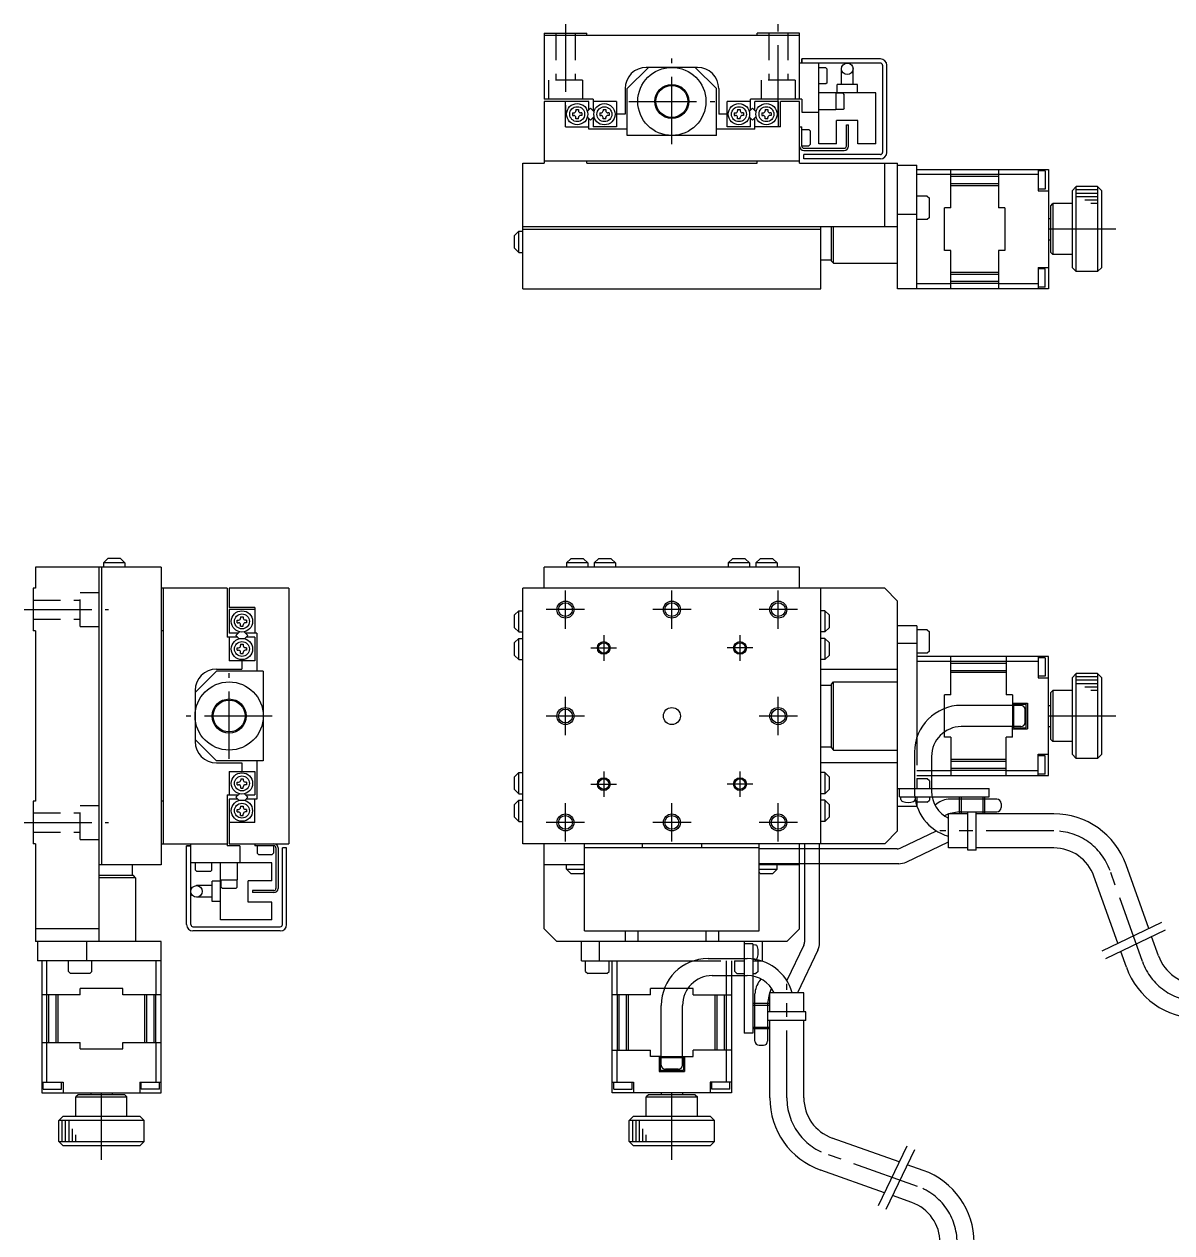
# Model space of a CAD drawing. Extents: x -2 to 404, y -8 to 435.
# Drawn here: x -2.1 to 267.4, y 151.2 to 435.2 of the extents above; entities that cross this region are included whole.
import ezdxf

# ---------------------------------------------------------------- set-up
doc = ezdxf.new("R2010")
doc.units = 0
doc.header["$LTSCALE"] = 0.5
doc.linetypes.add('CENTER', pattern=[50.8, 31.75, -6.35, 6.35, -6.35])
doc.linetypes.add('DASHED', pattern=[19.05, 12.7, -6.35])
for name, color, linetype in [('MSM_CENTER', 1, 'CENTER'), ('MSM_CONTINUOUS', 7, 'CONTINUOUS'), ('MSM_DASHED', 4, 'DASHED'), ('MSM_NARROW', 5, 'CONTINUOUS')]:
    doc.layers.add(name, color=color, linetype=linetype)

msp = doc.modelspace()

# ---------------------------------------------------------------- linework, layer by layer
at = {"layer": 'MSM_CENTER'}
for p, q in [((124.989155, 435.164232), (124.989155, 413.940083)), ((174.987638, 414.372184), (174.987638, 435.164232)), ((149.987638, 406.943983), (149.987638, 427.095286)), ((139.911986, 417.019634), (160.063289, 417.019634)), ((254.276141, 387.019636), (235.890831, 387.019636)), ((124.989154, 293.121212), (124.989154, 302.121211)), ((149.989155, 293.121212), (149.989155, 302.121211)), ((174.989156, 293.121212), (174.989156, 302.121211)), ((-2.144598, 297.62121), (17.640664, 297.62121)), ((129.489154, 297.621211), (120.489155, 297.621211)), ((154.489155, 297.621211), (145.489156, 297.621211)), ((179.489156, 297.621211), (170.489157, 297.621211)), ((133.989155, 291.621211), (133.989155, 285.621213)), ((165.989155, 291.621211), (165.989155, 285.621213)), ((130.989156, 288.621211), (136.989156, 288.621211)), ((168.989154, 288.621211), (162.989154, 288.621211)), ((45.999999, 262.545559), (45.999999, 282.696862)), ((124.989154, 268.121212), (124.989154, 277.121211)), ((174.989156, 268.121212), (174.989156, 277.121211)), ((56.07565, 272.62121), (35.924347, 272.62121)), ((129.489154, 272.621211), (120.489155, 272.621211)), ((179.489156, 272.621211), (170.489157, 272.621211)), ((254.276141, 272.621209), (235.890831, 272.621209)), ((133.989155, 259.62121), (133.989155, 253.62121)), ((165.989155, 259.62121), (165.989155, 253.62121)), ((130.989156, 256.621212), (136.989156, 256.621212)), ((168.989154, 256.621212), (162.989154, 256.621212)), ((124.989154, 243.121213), (124.989154, 252.121212)), ((149.989155, 243.121213), (149.989155, 252.121212)), ((174.989156, 243.121213), (174.989156, 252.121212)), ((-2.144598, 247.62121), (17.640664, 247.62121)), ((129.489154, 247.621212), (120.489155, 247.621212)), ((154.489155, 247.621212), (145.489156, 247.621212)), ((179.489156, 247.621212), (170.489157, 247.621212)), ((239.712048, 245.62121), (212.917271, 245.62121)), ((260.511539, 214.929635), (252.901866, 236.314686)), ((176.989154, 182.898317), (176.989154, 209.693094)), ((15.999999, 168.334224), (15.999999, 186.719534)), ((149.989155, 168.334224), (149.989155, 186.719534)), ((207.680729, 162.098826), (186.295678, 169.708499))]:
    msp.add_line(p, q, dxfattribs=at)
for centre, start, end in [((239.712048, 231.62121), 19.587633, 90), ((273.701356, 219.62311), 199.587633, 270), ((190.989154, 182.898317), 180, 250.412367), ((202.987254, 148.909009), 0, 70.412367)]:
    msp.add_arc(centre, 14, start, end, dxfattribs=at)
at = {"layer": 'MSM_CONTINUOUS'}
for p, q in [((119.987638, 433.019635), (129.989154, 433.019633)), ((119.989155, 433.019633), (119.989155, 417.519634)), ((179.987638, 432.519635), (119.989155, 432.519635)), ((129.987638, 432.519635), (129.987638, 433.019635)), ((169.987638, 432.519635), (169.987638, 433.019635)), ((179.987638, 433.019635), (169.987638, 433.019635)), ((179.987638, 417.519635), (179.987638, 433.019635)), ((198.987638, 426.019636), (179.987638, 426.019634)), ((198.987638, 427.019636), (180.487638, 427.019634)), ((180.487638, 427.019634), (180.487638, 426.019634)), ((180.489155, 426.019636), (180.489155, 427.019636)), ((184.487638, 407.019636), (184.487638, 426.019634)), ((139.487637, 420.019634), (144.487637, 425.019634)), ((155.987638, 425.019635), (143.987638, 425.019635)), ((155.487638, 425.019634), (160.487638, 420.019634)), ((186.187638, 424.919634), (184.487638, 424.919634)), ((186.487638, 424.619634), (186.187638, 424.919634)), ((186.487638, 421.419634), (186.487638, 424.619634)), ((189.837638, 421.019636), (189.837638, 424.669636)), ((192.537638, 421.019636), (192.537638, 424.669636)), ((199.487638, 425.519634), (199.487638, 405.019636)), ((200.487638, 405.019636), (200.487638, 425.519634)), ((186.187638, 421.119634), (184.487638, 421.119634)), ((186.487638, 421.419634), (186.187638, 421.119634)), ((188.787638, 419.019636), (188.787638, 421.019636)), ((193.587638, 421.019636), (188.787638, 421.019636)), ((193.587638, 419.019636), (193.587638, 421.019636)), ((131.487637, 417.519634), (119.989155, 417.519634)), ((131.487637, 417.519634), (131.487637, 414.838021)), ((138.987638, 420.019635), (138.987638, 414.019635)), ((139.487637, 409.019635), (139.487637, 420.019634)), ((160.487638, 409.019635), (160.487638, 420.019634)), ((160.987638, 420.019635), (160.987638, 414.019635)), ((168.487639, 415.006529), (168.487639, 417.519635)), ((180.487638, 417.519635), (168.487639, 417.519635)), ((180.487638, 417.519635), (180.487638, 414.519635)), ((197.887638, 419.019636), (184.487638, 419.019636)), ((188.487638, 419.019636), (188.487638, 415.019636)), ((190.187638, 418.919636), (188.487638, 418.919636)), ((190.487638, 418.619636), (190.187638, 418.919636)), ((190.487638, 415.419636), (190.487638, 418.619636)), ((197.887638, 407.019636), (197.887638, 419.019636)), ((130.487637, 417.019635), (119.987638, 417.019635)), ((119.989155, 417.019636), (119.989155, 402.519635)), ((124.987638, 411.019635), (124.987638, 417.019635)), ((127.446634, 415.125035), (127.446634, 414.825036)), ((127.446634, 415.125035), (128.046635, 415.125035)), ((128.046635, 415.125035), (128.046635, 414.825036)), ((130.890414, 415.435244), (130.154096, 414.698927)), ((130.487637, 415.032467), (130.487637, 417.019635)), ((131.720561, 414.605096), (130.890414, 415.435244)), ((136.987637, 417.019635), (131.487637, 417.019635)), ((133.849617, 415.113759), (133.849617, 414.81376)), ((133.849617, 415.113759), (134.449618, 415.113759)), ((134.449618, 415.113759), (134.449618, 414.81376)), ((136.987637, 417.019635), (136.987637, 411.019632)), ((162.987639, 411.019635), (162.987639, 417.019635)), ((168.487639, 417.019635), (162.98764, 417.019635)), ((165.437641, 415.119635), (165.437641, 414.819636)), ((165.437641, 415.119635), (166.037642, 415.119635)), ((166.037642, 415.119635), (166.037642, 414.819636)), ((168.925311, 415.4442), (168.151469, 414.670359)), ((169.774795, 414.594715), (168.925311, 415.4442)), ((169.487639, 414.881872), (169.487639, 417.019635)), ((174.987638, 417.019635), (169.487639, 417.019635)), ((171.907751, 415.119635), (171.907751, 414.819636)), ((171.907751, 415.119635), (172.507752, 415.119635)), ((172.507752, 415.119635), (172.507752, 414.819636)), ((174.987638, 417.019635), (174.987638, 411.019635)), ((175.487639, 411.019635), (175.487639, 417.019635)), ((179.987638, 417.019635), (175.487639, 417.019635)), ((179.987638, 402.519635), (179.987638, 417.019635)), ((188.487638, 415.019636), (184.487638, 415.019636)), ((190.187638, 415.119636), (188.487638, 415.119636)), ((190.487638, 415.419636), (190.187638, 415.119636)), ((126.646635, 414.325036), (126.946634, 414.325036)), ((126.646635, 414.325036), (126.646635, 413.725035)), ((126.646635, 413.725035), (126.946634, 413.725035)), ((127.446634, 412.925036), (127.446634, 413.225035)), ((128.046635, 412.925036), (127.446634, 412.925036)), ((128.046635, 412.925036), (128.046635, 413.225035)), ((128.846634, 414.325036), (128.546635, 414.325036)), ((128.846634, 413.725035), (128.546635, 413.725035)), ((128.846634, 414.325036), (128.846634, 413.725035)), ((130.890412, 412.606817), (130.152338, 413.344893)), ((130.487637, 410.519635), (130.487637, 413.009593)), ((131.717737, 413.434141), (130.890412, 412.606817)), ((131.487637, 413.204041), (131.487637, 411.019632)), ((133.049618, 414.31376), (133.349617, 414.31376)), ((133.049618, 414.31376), (133.049618, 413.713759)), ((133.049618, 413.713759), (133.349617, 413.713759)), ((133.849617, 412.91376), (133.849617, 413.213759)), ((134.449618, 412.91376), (133.849617, 412.91376)), ((134.449618, 412.91376), (134.449618, 413.213759)), ((135.249617, 414.31376), (134.949618, 414.31376)), ((135.249617, 413.713759), (134.949618, 413.713759)), ((135.249617, 414.31376), (135.249617, 413.713759)), ((138.987638, 414.019635), (136.987637, 414.019635)), ((162.987639, 414.019635), (160.987638, 414.019635)), ((164.637642, 414.319636), (164.937641, 414.319636)), ((164.637642, 414.319636), (164.637642, 413.719635)), ((164.637642, 413.719635), (164.937641, 413.719635)), ((165.437641, 412.919636), (165.437641, 413.219635)), ((166.037642, 412.919636), (165.437641, 412.919636)), ((166.037642, 412.919636), (166.037642, 413.219635)), ((166.837641, 414.319636), (166.537642, 414.319636)), ((166.837641, 413.719635), (166.537642, 413.719635)), ((166.837641, 414.319636), (166.837641, 413.719635)), ((168.925308, 412.615773), (168.155818, 413.385265)), ((168.487639, 411.019635), (168.487639, 413.053444)), ((169.770886, 413.461349), (168.925308, 412.615773)), ((169.487639, 410.519635), (169.487639, 413.178102)), ((171.107752, 414.319636), (171.407751, 414.319636)), ((171.107752, 414.319636), (171.107752, 413.719635)), ((171.107752, 413.719635), (171.407751, 413.719635)), ((171.907751, 412.919636), (171.907751, 413.219635)), ((172.507752, 412.919636), (171.907751, 412.919636)), ((172.507752, 412.919636), (172.507752, 413.219635)), ((173.307751, 414.319636), (173.007752, 414.319636)), ((173.307751, 413.719635), (173.007752, 413.719635)), ((173.307751, 414.319636), (173.307751, 413.719635)), ((180.487638, 414.519635), (184.487638, 414.519635)), ((188.687638, 407.019636), (188.687638, 412.519636)), ((193.687638, 412.519636), (188.687638, 412.519636)), ((193.687638, 407.019636), (193.687638, 412.519636)), ((124.987638, 411.019635), (130.487637, 411.019635)), ((139.487637, 410.519635), (130.487637, 410.519635)), ((136.987636, 411.019635), (131.487637, 411.019635)), ((160.487638, 409.019635), (139.487637, 409.019635)), ((169.487639, 410.519635), (160.487638, 410.519635)), ((168.487639, 411.019635), (162.987639, 411.019635)), ((175.487639, 411.019635), (169.487639, 411.019635)), ((179.987638, 411.019637), (180.487638, 411.019637)), ((180.487638, 406.519635), (180.487638, 411.019637)), ((180.487638, 410.419637), (182.187638, 410.419637)), ((182.487638, 410.119637), (182.187638, 410.419637)), ((182.487638, 410.119637), (182.487638, 406.919637)), ((190.987638, 406.519635), (190.987638, 411.519635)), ((190.987638, 411.519635), (191.487638, 411.519635)), ((191.487638, 406.519635), (191.487638, 411.519635)), ((180.487638, 406.619637), (182.187638, 406.619637)), ((182.487638, 406.919637), (182.187638, 406.619637)), ((188.687638, 407.019636), (184.487638, 407.019636)), ((197.887638, 407.019636), (193.687638, 407.019636)), ((180.987638, 406.019635), (190.487638, 406.019635)), ((180.987638, 405.519635), (190.487638, 405.519635)), ((198.987638, 404.519636), (180.987638, 404.519636)), ((180.987638, 403.519636), (180.987638, 404.519636)), ((198.987638, 403.519636), (180.987638, 403.519636)), ((180.989155, 403.519636), (180.989155, 404.519636)), ((114.989155, 373.019637), (114.989155, 402.519635)), ((114.989155, 402.519635), (119.989155, 402.519635)), ((119.987638, 403.019635), (179.987638, 403.019635)), ((129.989155, 402.519635), (129.989155, 403.019635)), ((129.989155, 402.519635), (169.989155, 402.519635)), ((169.989155, 402.519635), (169.989155, 403.019635)), ((179.989155, 402.519635), (202.989155, 402.519635)), ((199.989155, 387.519635), (199.989155, 402.519635)), ((202.989155, 373.019636), (202.989155, 402.519635)), ((202.989155, 402.019636), (207.489155, 402.019636)), ((207.489155, 373.019636), (207.489155, 402.019636)), ((207.489155, 401.019636), (238.489155, 401.019636)), ((215.489155, 392.019636), (215.489155, 401.019636)), ((226.689155, 401.019636), (226.689155, 392.019636)), ((235.989155, 401.019636), (235.989155, 396.019636)), ((237.689155, 400.669636), (235.989155, 400.669636)), ((237.689155, 400.669636), (237.689155, 396.369636)), ((238.489155, 401.019636), (238.489155, 373.019636)), ((215.489155, 399.864869), (207.489155, 399.864869)), ((226.689155, 399.819636), (215.489155, 399.819636)), ((226.689155, 399.369636), (215.489155, 399.369636)), ((226.689155, 397.669636), (215.489155, 397.669636)), ((235.989155, 399.864869), (226.689155, 399.864869)), ((209.989155, 394.769636), (207.489155, 394.769636)), ((209.989155, 394.769636), (210.489155, 394.269636)), ((226.689155, 397.219636), (215.489155, 397.219636)), ((237.689155, 396.369636), (235.989155, 396.369636)), ((235.989155, 396.019636), (238.489155, 396.019636)), ((243.989149, 396.019647), (244.989149, 397.019648)), ((243.989149, 396.019647), (243.989149, 378.019626)), ((249.989148, 397.019659), (244.989149, 397.019648)), ((244.989149, 377.019624), (244.989149, 397.019648)), ((249.989148, 397.019659), (250.989148, 396.019661)), ((249.989148, 397.019659), (249.989148, 377.019613)), ((250.989148, 378.019612), (250.989148, 396.019612)), ((210.489155, 389.769635), (210.489155, 394.269636)), ((215.489155, 392.019636), (213.989155, 392.019636)), ((213.989155, 382.019636), (213.989155, 392.019636)), ((228.189155, 392.019636), (226.689155, 392.019636)), ((228.189155, 392.019636), (228.189155, 382.019636)), ((238.989149, 392.519636), (239.489149, 393.019637)), ((238.989149, 381.519636), (238.989149, 392.519636)), ((243.989149, 393.019647), (239.489149, 393.019637)), ((239.489149, 393.019637), (239.489149, 381.019635)), ((202.989155, 390.519635), (207.489155, 390.519635)), ((209.989155, 389.269635), (207.489155, 389.269635)), ((210.489155, 389.769635), (209.989155, 389.269635)), ((238.489155, 389.519636), (238.989149, 389.519636)), ((113.008868, 385.541955), (114.008868, 386.541955)), ((114.008868, 381.541955), (114.008868, 386.541955)), ((114.008868, 386.541955), (114.989155, 386.541955)), ((202.989155, 387.519635), (114.989155, 387.519635)), ((114.989155, 387.019637), (184.989154, 387.019637)), ((184.989154, 373.019637), (184.989154, 387.519635)), ((187.489154, 379.519637), (187.489154, 387.519635)), ((187.989154, 379.019637), (187.989154, 387.519635)), ((113.008868, 382.541955), (113.008868, 385.541955)), ((238.489155, 384.519636), (238.989149, 384.519636)), ((113.008868, 382.541955), (114.008868, 381.541955)), ((114.008868, 381.541955), (114.989155, 381.541955)), ((215.489155, 382.019636), (213.989155, 382.019636)), ((215.489155, 373.019636), (215.489155, 382.019636)), ((226.689155, 382.019636), (226.689155, 373.019636)), ((228.189155, 382.019636), (226.689155, 382.019636)), ((238.989149, 381.519636), (239.489149, 381.019635)), ((243.989149, 381.019626), (239.489149, 381.019635)), ((184.989154, 379.769637), (187.489154, 379.769637)), ((187.989154, 379.019637), (187.489154, 379.519637)), ((187.989153, 379.019638), (202.989155, 379.019638)), ((235.989155, 378.019636), (235.989155, 373.019636)), ((235.989155, 378.019636), (238.489155, 378.019636)), ((243.989149, 378.019626), (244.989149, 377.019624)), ((249.989148, 377.019613), (250.989148, 378.019612)), ((226.689155, 376.819636), (215.489155, 376.819636)), ((226.689155, 376.369636), (215.489155, 376.369636)), ((237.689155, 377.669636), (235.989155, 377.669636)), ((237.689155, 373.369636), (237.689155, 377.669636)), ((249.989148, 377.019613), (244.989149, 377.019624)), ((114.989155, 373.019637), (184.989154, 373.019637)), ((238.489155, 373.019636), (202.989155, 373.019636)), ((215.489155, 374.174403), (207.489155, 374.174403)), ((226.689155, 374.669636), (215.489155, 374.669636)), ((226.689155, 374.219636), (215.489155, 374.219636)), ((235.989155, 374.174403), (226.689155, 374.174403)), ((237.689155, 373.369636), (235.989155, 373.369636)), ((17.47768, 309.601497), (16.47768, 308.601497)), ((20.47768, 309.601497), (17.47768, 309.601497)), ((20.47768, 309.601497), (21.47768, 308.601497)), ((126.239153, 309.581211), (125.239153, 308.581211)), ((129.239153, 309.581211), (126.239153, 309.581211)), ((129.239153, 309.581211), (130.239153, 308.581211)), ((132.739154, 309.581211), (131.739154, 308.581211)), ((135.739154, 309.581211), (132.739154, 309.581211)), ((135.739154, 309.581211), (136.739154, 308.581211)), ((164.239156, 309.581211), (163.239156, 308.581211)), ((167.239156, 309.581211), (164.239156, 309.581211)), ((167.239156, 309.581211), (168.239156, 308.581211)), ((170.739155, 309.581211), (169.739155, 308.581211)), ((173.739155, 309.581211), (170.739155, 309.581211)), ((173.739155, 309.581211), (174.739155, 308.581211)), ((0.5, 307.62121), (0.5, 302.62121)), ((29.999998, 307.62121), (0.5, 307.62121)), ((15.5, 219.62121), (15.5, 307.62121)), ((15.999998, 307.62121), (15.999998, 237.621211)), ((21.47768, 308.601497), (16.47768, 308.601497)), ((16.47768, 308.601497), (16.47768, 307.62121)), ((21.47768, 308.601497), (21.47768, 307.62121)), ((29.999998, 307.62121), (29.999998, 237.621211)), ((179.989155, 307.62121), (119.989155, 307.62121)), ((119.989155, 302.62121), (119.989155, 307.62121)), ((130.239153, 308.581211), (125.239153, 308.581211)), ((125.239153, 308.581211), (125.239153, 307.62121)), ((130.239153, 308.581211), (130.239153, 307.62121)), ((136.739154, 308.581211), (131.739154, 308.581211)), ((131.739154, 308.581211), (131.739154, 307.62121)), ((136.739154, 308.581211), (136.739154, 307.62121)), ((168.239156, 308.581211), (163.239156, 308.581211)), ((163.239156, 308.581211), (163.239156, 307.62121)), ((168.239156, 308.581211), (168.239156, 307.62121)), ((174.739155, 308.581211), (169.739155, 308.581211)), ((169.739155, 308.581211), (169.739155, 307.62121)), ((174.739155, 308.581211), (174.739155, 307.62121)), ((179.989155, 302.62121), (179.989155, 307.62121)), ((0.5, 302.62121), (0, 302.62121)), ((0, 302.62121), (0, 292.62121)), ((45.499998, 302.62121), (29.999998, 302.62121)), ((30.499998, 302.62121), (30.499998, 242.622727)), ((45.499998, 302.62121), (45.499998, 291.121211)), ((59.999998, 302.62121), (45.999998, 302.62121)), ((45.999998, 302.62121), (45.999998, 298.121211)), ((59.999998, 302.62121), (59.999998, 242.62121)), ((114.989155, 242.62121), (114.989155, 302.62121)), ((199.989155, 302.62121), (114.989155, 302.62121)), ((184.989154, 242.62121), (184.989154, 302.62121)), ((202.989155, 299.62121), (199.989155, 302.62121)), ((202.989155, 245.62121), (202.989155, 299.62121)), ((51.999998, 298.121211), (45.999998, 298.121211)), ((51.999998, 297.62121), (45.999998, 297.62121)), ((45.999998, 297.62121), (45.999998, 292.121211)), ((48.699997, 295.941324), (48.699997, 295.641325)), ((48.699997, 295.941324), (49.299998, 295.941324)), ((49.299998, 295.941324), (49.299998, 295.641325)), ((51.999998, 298.121211), (51.999998, 292.121211)), ((113.029154, 296.371212), (114.029154, 297.371212)), ((113.029154, 293.371212), (113.029154, 296.371212)), ((114.029154, 292.371212), (114.029154, 297.371212)), ((114.029154, 297.371212), (114.989155, 297.371212)), ((185.949155, 297.371212), (184.989154, 297.371212)), ((185.949155, 297.371212), (185.949155, 292.371212)), ((186.949155, 296.371212), (185.949155, 297.371212)), ((186.949155, 296.371212), (186.949155, 293.371212)), ((0.5, 292.62121), (0, 292.62121)), ((0.5, 292.62121), (0.5, 252.62121)), ((30.499998, 292.62121), (29.999998, 292.62121)), ((47.899998, 295.141325), (48.199997, 295.141325)), ((47.899998, 294.541324), (47.899998, 295.141325)), ((47.899998, 294.541324), (48.199997, 294.541324)), ((48.699997, 293.741325), (48.699997, 294.041324)), ((48.699997, 293.741325), (49.299998, 293.741325)), ((49.299998, 293.741325), (49.299998, 294.041324)), ((50.099997, 295.141325), (49.799998, 295.141325)), ((50.099997, 294.541324), (49.799998, 294.541324)), ((50.099997, 295.141325), (50.099997, 294.541324)), ((113.029154, 293.371212), (114.029154, 292.371212)), ((186.949155, 293.371212), (185.949155, 292.371212)), ((207.489155, 293.834413), (202.989155, 293.834413)), ((207.489155, 293.834413), (207.489155, 267.434766)), ((209.989155, 292.871209), (207.489155, 292.871209)), ((209.989155, 292.871209), (210.489155, 292.371209)), ((48.013104, 291.121211), (45.499998, 291.121211)), ((48.137761, 292.121211), (45.999998, 292.121211)), ((45.999998, 291.121211), (45.999998, 285.621212)), ((48.424918, 292.408367), (47.575433, 291.558883)), ((47.575433, 291.558883), (48.349274, 290.785041)), ((49.558284, 292.404458), (50.40386, 291.558881)), ((50.40386, 291.558881), (49.634368, 290.789391)), ((52.499998, 292.121211), (49.84153, 292.121211)), ((51.999998, 291.121211), (49.966189, 291.121211)), ((51.999998, 291.121211), (51.999998, 285.621211)), ((52.499998, 292.121211), (52.499998, 283.12121)), ((113.029154, 289.871211), (114.029154, 290.871211)), ((113.029154, 286.871211), (113.029154, 289.871211)), ((114.029154, 292.371212), (114.989155, 292.371212)), ((114.029154, 285.871211), (114.029154, 290.871211)), ((114.029154, 290.871211), (114.989155, 290.871211)), ((185.949155, 292.371212), (184.989154, 292.371212)), ((185.949155, 290.871211), (184.989154, 290.871211)), ((185.949155, 290.871211), (185.949155, 285.871211)), ((186.949155, 289.871211), (185.949155, 290.871211)), ((186.949155, 289.871211), (186.949155, 286.871211)), ((210.489155, 287.871208), (210.489155, 292.371209)), ((47.899998, 288.671215), (48.199997, 288.671215)), ((47.899998, 288.071214), (47.899998, 288.671215)), ((47.899998, 288.071214), (48.199997, 288.071214)), ((48.699997, 289.471214), (48.699997, 289.171215)), ((48.699997, 289.471214), (49.299998, 289.471214)), ((48.699997, 287.271215), (48.699997, 287.571214)), ((48.699997, 287.271215), (49.299998, 287.271215)), ((49.299998, 289.471214), (49.299998, 289.171215)), ((49.299998, 287.271215), (49.299998, 287.571214)), ((50.099997, 288.671215), (49.799998, 288.671215)), ((50.099997, 288.071214), (49.799998, 288.071214)), ((50.099997, 288.671215), (50.099997, 288.071214)), ((113.029154, 286.871211), (114.029154, 285.871211)), ((186.949155, 286.871211), (185.949155, 285.871211)), ((207.489155, 289.621209), (202.989155, 289.621209)), ((209.989155, 287.371208), (207.489155, 287.371208)), ((210.489155, 287.871208), (209.989155, 287.371208)), ((51.999998, 285.621211), (45.999998, 285.621211)), ((48.999998, 285.621211), (48.999998, 283.62121)), ((114.029154, 285.871211), (114.989155, 285.871211)), ((185.949155, 285.871211), (184.989154, 285.871211)), ((238.489155, 286.621209), (207.489155, 286.621209)), ((215.489155, 285.466442), (207.489155, 285.466442)), ((215.489155, 277.621209), (215.489155, 286.621209)), ((228.489155, 285.421209), (215.489155, 285.421209)), ((228.489155, 284.971209), (215.489155, 284.971209)), ((228.489155, 286.621209), (228.489155, 277.621209)), ((235.989155, 285.466442), (228.489155, 285.466442)), ((235.989155, 286.621209), (235.989155, 281.621209)), ((237.689155, 286.271209), (235.989155, 286.271209)), ((237.689155, 286.271209), (237.689155, 281.971209)), ((238.489155, 258.621209), (238.489155, 286.621209)), ((37.999999, 278.12121), (42.999999, 283.12121)), ((42.999998, 283.62121), (48.999998, 283.62121)), ((53.999998, 283.12121), (42.999999, 283.12121)), ((53.999998, 283.12121), (53.999998, 262.121209)), ((184.989154, 283.62121), (202.989155, 283.62121)), ((228.489155, 283.271209), (215.489155, 283.271209)), ((228.489155, 282.821209), (215.489155, 282.821209)), ((237.689155, 281.971209), (235.989155, 281.971209)), ((235.989155, 281.621209), (238.489155, 281.621209)), ((243.989149, 281.62122), (244.989149, 282.621221)), ((243.989149, 281.62122), (243.989149, 263.621199)), ((249.989148, 282.621232), (244.989149, 282.621221)), ((244.989149, 262.621197), (244.989149, 282.621221)), ((249.989148, 282.621232), (249.989148, 262.621186)), ((249.989148, 282.621232), (250.989148, 281.621234)), ((250.989148, 263.621185), (250.989148, 281.621185)), ((37.999998, 278.62121), (37.999998, 266.62121)), ((184.989154, 279.871207), (187.489153, 279.871207)), ((187.489153, 280.12121), (187.989153, 280.62121)), ((187.489153, 265.121212), (187.489153, 280.12121)), ((187.989153, 264.621212), (187.989153, 280.62121)), ((187.989153, 280.621208), (202.989155, 280.621208)), ((238.989149, 278.121209), (239.489149, 278.62121)), ((243.989149, 278.62122), (239.489149, 278.62121)), ((239.489149, 278.62121), (239.489149, 266.621208)), ((215.489155, 277.621209), (213.989155, 277.621209)), ((213.989155, 274.372424), (213.989155, 277.621209)), ((229.989155, 277.621209), (228.489155, 277.621209)), ((229.989155, 277.621209), (229.989155, 275.121209)), ((229.989155, 275.621209), (233.489155, 275.621209)), ((233.489155, 275.621209), (233.489155, 269.621209)), ((238.989149, 267.121209), (238.989149, 278.121209)), ((231.989155, 275.121209), (217.978213, 275.121209)), ((230.239155, 275.371209), (233.239155, 275.371209)), ((230.239155, 275.371209), (230.239155, 275.121209)), ((232.989155, 271.121209), (232.989155, 274.121209)), ((233.239155, 269.871209), (233.239155, 275.371209)), ((238.489155, 275.121209), (238.989149, 275.121209)), ((231.989155, 270.121209), (217.978213, 270.121209)), ((229.989155, 267.621209), (229.989155, 270.121209)), ((230.239155, 270.121209), (230.239155, 269.871209)), ((230.239155, 269.871209), (233.239155, 269.871209)), ((238.489155, 270.121209), (238.989149, 270.121209)), ((42.999999, 262.121209), (37.999999, 267.121209)), ((213.989155, 267.621209), (213.989155, 268.873375)), ((215.489155, 267.621209), (213.989155, 267.621209)), ((215.489155, 267.621209), (215.489155, 258.621209)), ((228.489155, 258.621209), (228.489155, 267.621209)), ((229.989155, 267.621209), (228.489155, 267.621209)), ((229.989155, 269.621209), (233.489155, 269.621209)), ((238.989149, 267.121209), (239.489149, 266.621208)), ((184.989154, 265.371211), (187.489153, 265.371211)), ((187.489153, 265.121212), (187.989153, 264.621212)), ((187.989153, 264.62121), (202.989155, 264.62121)), ((206.978213, 264.121209), (206.978213, 254.947628)), ((243.989149, 266.621199), (239.489149, 266.621208)), ((42.999998, 261.62121), (48.999998, 261.62121)), ((53.999998, 262.121209), (42.999999, 262.121209)), ((48.999998, 261.62121), (48.999998, 259.621209)), ((52.499998, 262.121209), (52.499998, 253.121209)), ((202.989155, 261.62121), (184.989154, 261.62121)), ((210.978213, 263.121209), (210.978213, 254.950945)), ((228.489155, 262.421209), (215.489155, 262.421209)), ((228.489155, 261.971209), (215.489155, 261.971209)), ((235.989155, 263.621209), (238.489155, 263.621209)), ((235.989155, 258.621209), (235.989155, 263.621209)), ((237.689155, 263.271209), (235.989155, 263.271209)), ((237.689155, 258.971209), (237.689155, 263.271209)), ((243.989149, 263.621199), (244.989149, 262.621197)), ((249.989148, 262.621186), (244.989149, 262.621197)), ((249.989148, 262.621186), (250.989148, 263.621185)), ((45.999998, 259.621209), (45.999998, 254.121209)), ((45.999998, 259.621209), (52.000001, 259.621209)), ((51.999998, 259.621208), (51.999998, 254.121209)), ((113.029154, 258.371209), (114.029154, 259.371209)), ((114.029154, 254.371209), (114.029154, 259.371209)), ((114.029154, 259.371209), (114.989155, 259.371209)), ((185.949155, 259.371209), (184.989154, 259.371209)), ((185.949155, 259.371209), (185.949155, 254.371209)), ((186.949155, 258.371209), (185.949155, 259.371209)), ((215.489155, 259.775976), (210.978213, 259.775976)), ((210.978213, 258.621209), (238.489155, 258.621209)), ((228.489155, 260.271209), (215.489155, 260.271209)), ((228.489155, 259.821209), (215.489155, 259.821209)), ((235.989155, 259.775976), (228.489155, 259.775976)), ((237.689155, 258.971209), (235.989155, 258.971209)), ((47.905873, 257.08319), (48.205872, 257.08319)), ((47.905873, 256.483189), (47.905873, 257.08319)), ((47.905873, 256.483189), (48.205872, 256.483189)), ((48.705872, 257.883189), (48.705872, 257.58319)), ((48.705872, 257.883189), (49.305873, 257.883189)), ((48.705872, 255.68319), (48.705872, 255.983189)), ((48.705872, 255.68319), (49.305873, 255.68319)), ((49.305873, 257.883189), (49.305873, 257.58319)), ((49.305873, 255.68319), (49.305873, 255.983189)), ((50.105872, 257.08319), (49.805873, 257.08319)), ((50.105872, 256.483189), (49.805873, 256.483189)), ((50.105872, 257.08319), (50.105872, 256.483189)), ((113.029154, 255.371209), (113.029154, 258.371209)), ((186.949155, 258.371209), (186.949155, 255.371209)), ((202.989155, 255.621208), (206.978213, 255.621208)), ((203.489155, 253.621208), (203.489155, 255.621208)), ((210.978213, 255.621208), (224.489155, 255.621208)), ((224.489155, 253.621208), (224.489155, 255.621208)), ((45.499999, 254.121209), (45.499999, 242.122727)), ((45.499999, 254.121209), (48.181612, 254.121209)), ((45.999998, 253.121209), (45.999998, 242.62121)), ((47.987165, 253.121209), (45.999998, 253.121209)), ((48.414536, 254.354132), (47.584389, 253.523987)), ((47.584389, 253.523987), (48.320706, 252.787668)), ((49.585491, 254.35131), (50.412816, 253.523984)), ((50.412816, 253.523984), (49.67474, 252.78591)), ((49.815592, 254.121209), (52.000001, 254.121209)), ((52.499998, 253.121209), (50.01004, 253.121209)), ((51.999998, 247.62121), (51.999998, 253.121209)), ((113.029154, 255.371209), (114.029154, 254.371209)), ((113.029154, 251.87121), (114.029154, 252.87121)), ((114.029154, 254.371209), (114.989155, 254.371209)), ((114.029154, 247.87121), (114.029154, 252.87121)), ((114.029154, 252.87121), (114.989155, 252.87121)), ((185.949155, 254.371209), (184.989154, 254.371209)), ((185.949155, 252.87121), (184.989154, 252.87121)), ((186.949155, 255.371209), (185.949155, 254.371209)), ((185.949155, 252.87121), (185.949155, 247.87121)), ((186.949155, 251.87121), (185.949155, 252.87121)), ((203.489155, 253.621208), (207.058881, 253.621208)), ((203.792298, 253.013785), (203.739155, 253.621208)), ((211.105672, 253.621208), (224.489155, 253.621208)), ((217.490983, 253.100012), (215.286218, 253.100012)), ((217.490983, 253.621208), (217.490983, 249.621208)), ((217.923836, 253.621208), (217.923836, 249.621208)), ((223.054474, 253.621208), (223.054474, 249.621208)), ((223.489155, 249.621208), (223.489155, 253.621207)), ((226.340991, 253.100012), (223.489155, 253.100012)), ((0.5, 252.62121), (0, 252.62121)), ((0, 252.62121), (0, 242.62121)), ((30.499998, 252.62121), (29.999998, 252.62121)), ((47.894598, 250.680207), (48.194597, 250.680207)), ((47.894598, 250.080206), (47.894598, 250.680207)), ((47.894598, 250.080206), (48.194597, 250.080206)), ((48.694597, 251.480206), (48.694597, 251.180207)), ((48.694597, 251.480206), (49.294598, 251.480206)), ((49.294598, 251.480206), (49.294598, 251.180207)), ((50.094597, 250.680207), (49.794598, 250.680207)), ((50.094597, 250.080206), (49.794598, 250.080206)), ((50.094597, 250.680207), (50.094597, 250.080206)), ((113.029154, 248.87121), (113.029154, 251.87121)), ((186.949155, 251.87121), (186.949155, 248.87121)), ((202.989155, 251.408006), (207.489155, 251.408006)), ((207.489155, 251.637384), (207.489155, 251.408006)), ((212.202443, 251.997878), (211.794632, 251.670192)), ((217.490983, 250.095635), (214.989155, 249.62121)), ((219.489155, 241.12121), (219.489155, 250.12121)), ((219.489155, 250.121208), (221.489155, 250.121208)), ((221.489155, 241.12121), (221.489155, 250.12121)), ((223.489155, 250.121208), (226.340991, 250.121208)), ((227.340991, 252.100012), (227.340991, 251.121208)), ((51.999998, 247.62121), (45.999998, 247.62121)), ((48.694597, 249.280207), (48.694597, 249.580206)), ((48.694597, 249.280207), (49.294598, 249.280207)), ((49.294598, 249.280207), (49.294598, 249.580206)), ((113.029154, 248.87121), (114.029154, 247.87121)), ((114.029154, 247.87121), (114.989155, 247.87121)), ((185.949155, 247.87121), (184.989154, 247.87121)), ((186.949155, 248.87121), (185.949155, 247.87121)), ((214.989155, 249.62121), (214.008161, 249.185644)), ((214.989155, 241.62121), (214.989155, 249.62121)), ((219.489155, 249.62121), (214.989155, 249.62121)), ((239.712048, 249.62121), (221.489155, 249.62121)), ((202.989155, 245.62121), (199.989155, 242.62121)), ((203.802083, 241.625163), (212.151029, 245.621211)), ((0.5, 242.62121), (0, 242.62121)), ((0.5, 242.62121), (0.5, 219.62121)), ((30, 242.622727), (45.499999, 242.622727)), ((35.999998, 223.622727), (36, 242.122727)), ((36.999998, 242.12121), (35.999998, 242.12121)), ((36, 242.122727), (37, 242.122727)), ((36.999998, 223.622727), (37, 242.622727)), ((48.499999, 242.122727), (45.499999, 242.122727)), ((45.999997, 242.622727), (59.999999, 242.622727)), ((48.499999, 242.122727), (48.499999, 238.122727)), ((51.999997, 242.622727), (51.999997, 242.122727)), ((56.499999, 242.122727), (51.999997, 242.122727)), ((52.599997, 242.122727), (52.599997, 240.422727)), ((56.399997, 242.122727), (56.399997, 240.422727)), ((56.999999, 241.622727), (56.999999, 232.122727)), ((57.499999, 241.622727), (57.499999, 232.122727)), ((58.499998, 223.622727), (58.499998, 241.622727)), ((59.499998, 241.622727), (58.499998, 241.622727)), ((59.499998, 241.62121), (58.499998, 241.62121)), ((59.499998, 223.622727), (59.499998, 241.622727)), ((199.989155, 242.62121), (114.989155, 242.62121)), ((119.989155, 222.62121), (119.989155, 242.62121)), ((129.489154, 222.12121), (129.489154, 242.62121)), ((170.489154, 241.62121), (129.489154, 241.62121)), ((142.989154, 242.62121), (142.989154, 241.62121)), ((156.989154, 241.62121), (156.989154, 242.62121)), ((170.489154, 222.12121), (170.489154, 242.62121)), ((202.938632, 241.429173), (170.489154, 241.429173)), ((179.989155, 222.62121), (179.989155, 242.62121)), ((181.181192, 241.429173), (181.181192, 242.62121)), ((184.681192, 241.429173), (184.681192, 242.62121)), ((205.006012, 238.321153), (214.989155, 243.099375)), ((219.489155, 241.62121), (214.989155, 241.62121)), ((239.712048, 241.62121), (221.489155, 241.62121)), ((52.899997, 240.122727), (52.599997, 240.422727)), ((52.899997, 240.122727), (56.099997, 240.122727)), ((56.099997, 240.122727), (56.399997, 240.422727)), ((221.489155, 241.12121), (219.489155, 241.12121)), ((29.999998, 237.621211), (15.5, 237.621211)), ((23.249998, 237.621211), (23.249998, 235.121211)), ((55.999998, 238.122727), (37, 238.122727)), ((38.1, 236.422727), (38.1, 238.122727)), ((38.4, 236.122727), (38.1, 236.422727)), ((41.6, 236.122727), (38.4, 236.122727)), ((41.6, 236.122727), (41.9, 236.422727)), ((41.9, 236.422727), (41.9, 238.122727)), ((43.999998, 224.722727), (43.999998, 238.122727)), ((47.999998, 234.122727), (47.999998, 238.122727)), ((55.999998, 233.922727), (55.999998, 238.122727)), ((129.489154, 237.621211), (119.989155, 237.621211)), ((125.239153, 236.66121), (125.239153, 237.621211)), ((125.239153, 236.66121), (129.489154, 236.66121)), ((126.239153, 235.66121), (125.239153, 236.66121)), ((129.239153, 235.66121), (129.489154, 235.911211)), ((203.279109, 237.929173), (170.489154, 237.929173)), ((179.989155, 237.621211), (170.489154, 237.621211)), ((170.489154, 236.66121), (174.739155, 236.66121)), ((170.739155, 235.66121), (170.489154, 235.911212)), ((173.739155, 235.66121), (174.739155, 236.66121)), ((174.739155, 236.66121), (174.739155, 237.621211)), ((181.181192, 219.671733), (181.181192, 237.929173)), ((184.681192, 219.331256), (184.681192, 237.929173)), ((261.998663, 222.68191), (256.670385, 237.655678)), ((23.499998, 235.121211), (15.5, 235.121211)), ((23.999998, 234.621211), (15.5, 234.621211)), ((23.999998, 234.621211), (23.499998, 235.121211)), ((23.999997, 234.621212), (23.999997, 219.62121)), ((43.999998, 233.822727), (41.999998, 233.822727)), ((41.999998, 229.022727), (41.999998, 233.822727)), ((43.999998, 234.122727), (47.999998, 234.122727)), ((44.099998, 232.422727), (44.099998, 234.122727)), ((47.899998, 232.422727), (47.899998, 234.122727)), ((55.999998, 233.922727), (50.499998, 233.922727)), ((50.499998, 228.922727), (50.499998, 233.922727)), ((126.239153, 235.66121), (129.239153, 235.66121)), ((170.739155, 235.66121), (173.739155, 235.66121)), ((254.740021, 219.217559), (249.133346, 234.973693)), ((41.999998, 232.772727), (38.349998, 232.772727)), ((41.999998, 230.072727), (38.349998, 230.072727)), ((44.399998, 232.122727), (44.099998, 232.422727)), ((47.599998, 232.122727), (44.399998, 232.122727)), ((47.599998, 232.122727), (47.899998, 232.422727)), ((56.499999, 231.622727), (51.499999, 231.622727)), ((51.499999, 231.622727), (51.499999, 231.122727)), ((56.499999, 231.122727), (51.499999, 231.122727)), ((43.999998, 229.022727), (41.999998, 229.022727)), ((55.999998, 228.922727), (50.499998, 228.922727)), ((55.999998, 224.722727), (55.999998, 228.922727)), ((55.999998, 224.722727), (43.999998, 224.722727)), ((15.5, 222.62121), (0.5, 222.62121)), ((37.5, 223.122727), (57.999998, 223.122727)), ((57.999998, 222.122727), (37.5, 222.122727)), ((122.989155, 219.62121), (119.989155, 222.62121)), ((129.489154, 222.12121), (170.489154, 222.12121)), ((138.989155, 222.12121), (138.989155, 219.62121)), ((141.989157, 222.12121), (141.989157, 219.62121)), ((157.989155, 222.12121), (157.989155, 219.62121)), ((160.989155, 219.62121), (160.989155, 222.12121)), ((176.989155, 219.62121), (179.989155, 222.62121)), ((29.999999, 219.62121), (0.5, 219.62121)), ((0.999999, 219.62121), (0.999999, 215.12121)), ((12.5, 219.62121), (12.5, 215.12121)), ((29.999999, 184.12121), (29.999999, 219.62121)), ((176.989155, 219.62121), (122.989155, 219.62121)), ((128.775951, 215.12121), (128.775951, 219.62121)), ((132.989155, 215.12121), (132.989155, 219.62121)), ((166.989156, 219.62121), (166.989156, 215.632152)), ((168.989156, 219.12121), (166.989156, 219.12121)), ((168.989156, 219.12121), (168.989156, 215.551484)), ((169.596579, 218.818067), (168.989156, 218.87121)), ((171.202358, 219.62121), (171.202358, 215.12121)), ((180.985202, 218.808281), (176.989154, 210.459335)), ((264.280058, 216.270628), (262.672762, 220.787526)), ((184.289211, 217.604353), (179.510989, 207.62121)), ((256.743019, 213.588643), (255.414121, 217.323175)), ((29.999999, 215.12121), (0.999999, 215.12121)), ((1.999999, 215.12121), (1.999999, 184.12121)), ((3.154766, 207.12121), (3.154766, 215.12121)), ((8.249999, 212.62121), (8.249999, 215.12121)), ((13.75, 212.62121), (13.75, 215.12121)), ((28.845232, 207.12121), (28.845232, 215.12121)), ((128.775951, 215.12121), (155.175598, 215.12121)), ((129.739155, 212.62121), (129.739155, 215.12121)), ((135.239156, 212.62121), (135.239156, 215.12121)), ((135.989155, 184.12121), (135.989155, 215.12121)), ((137.143922, 207.12121), (137.143922, 215.12121)), ((158.489155, 215.632152), (167.662736, 215.632152)), ((170.97298, 215.12121), (171.202358, 215.12121)), ((8.249999, 212.62121), (8.749999, 212.12121)), ((13.25, 212.12121), (8.749999, 212.12121)), ((13.25, 212.12121), (13.75, 212.62121)), ((129.739155, 212.62121), (130.239155, 212.12121)), ((134.739156, 212.12121), (130.239155, 212.12121)), ((134.739156, 212.12121), (135.239156, 212.62121)), ((159.489155, 211.632152), (167.659419, 211.632152)), ((162.834388, 207.12121), (162.834388, 211.632152)), ((163.989155, 211.632152), (163.989155, 184.12121)), ((166.989156, 211.632152), (166.989156, 198.12121)), ((168.989156, 211.504693), (168.989156, 198.12121)), ((170.612486, 210.407922), (170.940172, 210.815733)), ((10.999999, 207.12121), (10.999999, 208.62121)), ((20.999999, 208.62121), (10.999999, 208.62121)), ((20.999999, 207.12121), (20.999999, 208.62121)), ((144.989155, 207.12121), (144.989155, 208.62121)), ((148.23794, 208.62121), (144.989155, 208.62121)), ((154.989155, 208.62121), (153.736989, 208.62121)), ((154.989155, 207.12121), (154.989155, 208.62121)), ((169.510352, 205.119382), (169.510352, 207.324147)), ((172.514729, 205.119382), (172.989154, 207.62121)), ((172.989154, 207.62121), (173.42472, 208.602204)), ((180.989154, 207.62121), (172.989154, 207.62121)), ((172.989154, 203.12121), (172.989154, 207.62121)), ((180.989154, 203.12121), (180.989154, 207.62121)), ((10.999999, 207.12121), (1.999999, 207.12121)), ((3.199999, 195.92121), (3.199999, 207.12121)), ((3.649999, 195.92121), (3.649999, 207.12121)), ((5.349999, 195.92121), (5.349999, 207.12121)), ((5.799999, 195.92121), (5.799999, 207.12121)), ((29.999999, 207.12121), (20.999999, 207.12121)), ((26.199999, 195.92121), (26.199999, 207.12121)), ((26.649999, 195.92121), (26.649999, 207.12121)), ((28.349999, 195.92121), (28.349999, 207.12121)), ((28.799999, 195.92121), (28.799999, 207.12121)), ((144.989155, 207.12121), (135.989155, 207.12121)), ((137.189155, 194.12121), (137.189155, 207.12121)), ((137.639155, 194.12121), (137.639155, 207.12121)), ((139.339155, 194.12121), (139.339155, 207.12121)), ((139.789155, 194.12121), (139.789155, 207.12121)), ((147.489155, 190.62121), (147.489155, 204.632152)), ((152.489155, 190.62121), (152.489155, 204.632152)), ((154.989155, 207.12121), (163.989155, 207.12121)), ((160.189155, 194.12121), (160.189155, 207.12121)), ((160.639155, 194.12121), (160.639155, 207.12121)), ((162.339155, 194.12121), (162.339155, 207.12121)), ((162.789155, 194.12121), (162.789155, 207.12121)), ((168.989156, 205.119382), (172.989156, 205.119382)), ((168.989156, 204.686529), (172.989156, 204.686529)), ((181.489154, 203.12121), (172.489154, 203.12121)), ((172.489156, 203.12121), (172.489156, 201.12121)), ((181.489154, 201.12121), (181.489154, 203.12121)), ((168.989156, 199.555891), (172.989156, 199.555891)), ((172.989156, 199.12121), (168.989157, 199.12121)), ((169.510352, 196.269374), (169.510352, 199.12121)), ((181.489154, 201.12121), (172.489154, 201.12121)), ((172.489156, 199.12121), (172.489156, 196.269374)), ((172.989154, 182.898317), (172.989154, 201.12121)), ((180.989154, 182.898317), (180.989154, 201.12121)), ((168.989156, 198.12121), (166.989156, 198.12121)), ((1.999999, 195.92121), (10.999999, 195.92121)), ((3.154766, 186.62121), (3.154766, 195.92121)), ((10.999999, 194.42121), (10.999999, 195.92121)), ((10.999999, 194.42121), (20.999999, 194.42121)), ((20.999999, 195.92121), (29.999999, 195.92121)), ((20.999999, 194.42121), (20.999999, 195.92121)), ((28.845232, 186.62121), (28.845232, 195.92121)), ((135.989155, 194.12121), (144.989155, 194.12121)), ((137.143922, 186.62121), (137.143922, 194.12121)), ((144.989155, 192.62121), (144.989155, 194.12121)), ((163.989155, 194.12121), (154.989155, 194.12121)), ((154.989155, 192.62121), (154.989155, 194.12121)), ((162.834388, 186.62121), (162.834388, 194.12121)), ((170.510352, 195.269374), (171.489156, 195.269374)), ((147.489155, 192.62121), (144.989155, 192.62121)), ((146.989155, 192.62121), (146.989155, 189.12121)), ((147.239155, 192.37121), (147.489155, 192.37121)), ((147.239155, 192.37121), (147.239155, 189.37121)), ((152.489155, 192.62121), (154.989155, 192.62121)), ((152.489155, 192.37121), (152.739155, 192.37121)), ((152.739155, 192.37121), (152.739155, 189.37121)), ((152.989155, 192.62121), (152.989155, 189.12121)), ((146.989155, 189.12121), (152.989155, 189.12121)), ((152.739155, 189.37121), (147.239155, 189.37121)), ((151.489155, 189.62121), (148.489155, 189.62121)), ((1.999999, 186.62121), (6.999999, 186.62121)), ((2.349999, 184.92121), (2.349999, 186.62121)), ((2.349999, 184.92121), (6.649999, 184.92121)), ((6.649999, 184.92121), (6.649999, 186.62121)), ((6.999999, 186.62121), (6.999999, 184.12121)), ((24.999999, 186.62121), (29.999999, 186.62121)), ((24.999999, 186.62121), (24.999999, 184.12121)), ((25.349999, 184.92121), (25.349999, 186.62121)), ((29.649999, 184.92121), (25.349999, 184.92121)), ((29.649999, 184.92121), (29.649999, 186.62121)), ((135.989155, 186.62121), (140.989155, 186.62121)), ((136.339155, 184.92121), (136.339155, 186.62121)), ((136.339155, 184.92121), (140.639155, 184.92121)), ((140.639155, 184.92121), (140.639155, 186.62121)), ((140.989155, 186.62121), (140.989155, 184.12121)), ((158.989155, 186.62121), (158.989155, 184.12121)), ((163.989155, 186.62121), (158.989155, 186.62121)), ((159.339155, 184.92121), (159.339155, 186.62121)), ((163.639155, 184.92121), (159.339155, 184.92121)), ((163.639155, 184.92121), (163.639155, 186.62121)), ((1.999999, 184.12121), (29.999999, 184.12121)), ((9.999988, 178.621216), (9.999998, 183.121216)), ((10.499999, 183.621216), (9.999998, 183.121216)), ((9.999998, 183.121216), (22, 183.121216)), ((21.499999, 183.621216), (10.499999, 183.621216)), ((13.499999, 184.12121), (13.499999, 183.621216)), ((18.499999, 184.12121), (18.499999, 183.621216)), ((21.499999, 183.621216), (22, 183.121216)), ((22.000009, 178.621216), (22, 183.121216)), ((163.989155, 184.12121), (135.989155, 184.12121)), ((143.989144, 178.621216), (143.989154, 183.121216)), ((144.489155, 183.621216), (143.989154, 183.121216)), ((143.989154, 183.121216), (155.989156, 183.121216)), ((155.489155, 183.621216), (144.489155, 183.621216)), ((147.489155, 184.12121), (147.489155, 183.621216)), ((152.489155, 184.12121), (152.489155, 183.621216)), ((155.489155, 183.621216), (155.989156, 183.121216)), ((155.989165, 178.621216), (155.989156, 183.121216)), ((5.999976, 172.621217), (5.999987, 177.621216)), ((6.999988, 178.621216), (5.999987, 177.621216)), ((26.000011, 177.621216), (5.999987, 177.621216)), ((6.999988, 178.621216), (25.000009, 178.621216)), ((25.000009, 178.621216), (26.000011, 177.621216)), ((26.000022, 172.621217), (26.000011, 177.621216)), ((139.989132, 172.621217), (139.989143, 177.621216)), ((140.989144, 178.621216), (139.989143, 177.621216)), ((159.989167, 177.621216), (139.989143, 177.621216)), ((140.989144, 178.621216), (158.989165, 178.621216)), ((158.989165, 178.621216), (159.989167, 177.621216)), ((159.989178, 172.621217), (159.989167, 177.621216)), ((203.392805, 167.870344), (187.636671, 173.477019)), ((5.999976, 172.621217), (26.000022, 172.621217)), ((5.999976, 172.621217), (6.999974, 171.621217)), ((25.000023, 171.621217), (7.000023, 171.621217)), ((26.000022, 172.621217), (25.000023, 171.621217)), ((139.989132, 172.621217), (159.989178, 172.621217)), ((139.989132, 172.621217), (140.98913, 171.621217)), ((158.989179, 171.621217), (140.989179, 171.621217)), ((159.989178, 172.621217), (158.989179, 171.621217)), ((199.928454, 160.611702), (184.954686, 165.93998)), ((209.021721, 165.867346), (205.287189, 167.196244)), ((206.339736, 158.330307), (201.822838, 159.937603))]:
    msp.add_line(p, q, dxfattribs=at)
for centre, radius in [((191.187638, 424.669636), 1.35), ((149.987638, 417.019634), 8), ((149.987638, 417.019634), 4), ((149.987638, 417.019634), 3.75), ((127.746635, 414.025035), 2.5), ((127.746635, 414.025035), 1.75), ((134.149618, 414.013759), 2.5), ((134.149618, 414.013759), 1.75), ((165.737642, 414.019635), 2.5), ((165.737642, 414.019635), 1.75), ((172.207752, 414.019635), 2.5), ((172.207752, 414.019635), 1.75), ((124.989154, 297.621212), 1.621), ((149.989156, 297.621211), 1.621), ((174.989156, 297.621211), 1.621), ((48.999998, 294.841325), 2.5), ((48.999998, 294.841325), 1.75), ((48.999998, 288.371215), 2.5), ((48.999998, 288.371215), 1.75), ((133.989156, 288.621211), 1.2295), ((165.989154, 288.621211), 1.2295), ((45.999999, 272.62121), 8), ((45.999999, 272.62121), 4), ((45.999999, 272.62121), 3.75), ((124.989154, 272.621212), 1.621), ((149.989155, 272.62121), 2), ((174.989156, 272.621212), 1.621), ((49.005873, 256.78319), 2.5), ((49.005873, 256.78319), 1.75), ((133.989155, 256.62121), 1.2295), ((165.989155, 256.62121), 1.2295), ((48.994598, 250.380207), 2.5), ((48.994598, 250.380207), 1.75), ((124.989154, 247.621213), 1.621), ((149.989155, 247.621213), 1.621), ((174.989156, 247.621213), 1.621), ((38.349998, 231.422727), 1.35)]:
    msp.add_circle(centre, radius, dxfattribs=at)
for centre, radius, start, end in [((198.987638, 425.519634), 1.5, 0, 90), ((198.987638, 425.519634), 0.5, 0, 90), ((143.987638, 420.019635), 5, 90, 180), ((155.987638, 420.019635), 5, 0, 90), ((126.946634, 414.825036), 0.5, 270, 0), ((128.546635, 414.825036), 0.5, 180, 270), ((133.349617, 414.81376), 0.5, 270, 0), ((134.949618, 414.81376), 0.5, 180, 270), ((164.937641, 414.819636), 0.5, 270, 0), ((166.537642, 414.819636), 0.5, 180, 270), ((171.407751, 414.819636), 0.5, 270, 0), ((173.007752, 414.819636), 0.5, 180, 270), ((126.946634, 413.225035), 0.5, 0, 90), ((128.546635, 413.225035), 0.5, 90, 180), ((133.349617, 413.213759), 0.5, 0, 90), ((134.949618, 413.213759), 0.5, 90, 180), ((164.937641, 413.219635), 0.5, 0, 90), ((166.537642, 413.219635), 0.5, 90, 180), ((171.407751, 413.219635), 0.5, 0, 90), ((173.007752, 413.219635), 0.5, 90, 180), ((180.987638, 406.519635), 1, 180, 270), ((180.987638, 406.519635), 0.5, 180, 270), ((190.487638, 406.519635), 0.5, 270, 0), ((190.487638, 406.519635), 1, 270, 0), ((198.987638, 405.019636), 1.5, 270, 0), ((198.987638, 405.019636), 0.5, 270, 0), ((48.199997, 295.641325), 0.5, 270, 0), ((49.799998, 295.641325), 0.5, 180, 270), ((48.199997, 294.041324), 0.5, 0, 90), ((49.799998, 294.041324), 0.5, 90, 180), ((48.199997, 289.171215), 0.5, 270, 0), ((48.199997, 287.571214), 0.5, 0, 90), ((49.799998, 289.171215), 0.5, 180, 270), ((49.799998, 287.571214), 0.5, 90, 180), ((42.999998, 278.62121), 5, 90, 180), ((217.978213, 264.121209), 11, 90, 180), ((231.989155, 274.121209), 1, 0, 90), ((217.978213, 263.121209), 7, 90, 180), ((231.989155, 271.121209), 1, 270, 0), ((42.999998, 266.62121), 5, 180, 270), ((48.205872, 257.58319), 0.5, 270, 0), ((48.205872, 255.983189), 0.5, 0, 90), ((49.805873, 257.58319), 0.5, 180, 270), ((49.805873, 255.983189), 0.5, 90, 180), ((204.37009, 253.064335), 0.58, 185, 253.412719), ((206.589483, 253.079647), 0.6, 286.387687, 344.45641747), ((217.978212, 254.950945), 11, 180, 254.23260367), ((217.978212, 254.950945), 7, 180, 244.722156), ((215.334286, 248.100243), 5, 90.550827, 128.782711), ((226.340991, 252.100012), 1, 0, 90), ((48.194597, 251.180207), 0.5, 270, 0), ((48.194597, 249.580206), 0.5, 0, 90), ((49.794598, 251.180207), 0.5, 180, 270), ((49.794598, 249.580206), 0.5, 90, 180), ((205.489155, 256.821208), 4.5, 253.412719, 286.387687), ((226.340991, 251.121208), 1, 270, 0), ((239.712048, 231.62121), 18, 19.587633, 90), ((56.499999, 241.622727), 1, 0, 90), ((56.499999, 241.622727), 0.5, 0, 90), ((202.938632, 243.429173), 2, 270, 295.577131), ((239.712048, 231.62121), 10, 19.587633, 90), ((203.279109, 241.929173), 4, 270, 295.577131), ((56.499999, 232.122727), 0.5, 270, 0), ((56.499999, 232.122727), 1, 270, 0), ((37.5, 223.622727), 1.5, 180, 270), ((37.5, 223.622727), 0.5, 180, 270), ((57.999998, 223.622727), 1.5, 270, 0), ((57.999998, 223.622727), 0.5, 270, 0), ((169.546029, 218.240275), 0.58, 16.587281, 85), ((179.181192, 219.671733), 2, 334.422869, 0), ((180.681192, 219.331256), 4, 334.422869, 0), ((169.530717, 216.020882), 0.6, 285.54358253, 343.612313), ((165.789156, 217.12121), 4.5, 343.612313, 16.587281), ((273.701356, 219.62311), 10, 199.587633, 270), ((158.489155, 204.632152), 11, 90, 180), ((167.659419, 204.632153), 11, 15.767387, 89.99998128), ((273.701356, 219.62311), 18, 199.587633, 270), ((159.489155, 204.632152), 7, 90, 180), ((167.659419, 204.632153), 7, 25.277844, 90), ((174.510121, 207.276079), 5, 141.217289, 179.449173), ((170.510352, 196.269374), 1, 180, 270), ((171.489156, 196.269374), 1, 270, 0), ((148.489155, 190.62121), 1, 180, 270), ((151.489155, 190.62121), 1, 270, 0), ((190.989154, 182.898317), 18, 180, 250.412367), ((190.989154, 182.898317), 10, 180, 250.412367), ((202.987254, 148.909009), 18, 0, 70.412367), ((202.987254, 148.909009), 10, 0, 70.412367)]:
    msp.add_arc(centre, radius, start, end, dxfattribs=at)
at = {"layer": 'MSM_DASHED'}
for p, q in [((122.739155, 433.019635), (122.739155, 422.019636)), ((127.239155, 433.019635), (127.239155, 422.019636)), ((172.737638, 433.019635), (172.737638, 422.019636)), ((177.237638, 433.019635), (177.237638, 422.019636)), ((128.989155, 422.019636), (120.989155, 422.019636)), ((120.989155, 422.019636), (120.989155, 417.519636)), ((128.989155, 422.019636), (128.989155, 417.519636)), ((178.987638, 422.019636), (170.987638, 422.019636)), ((170.987638, 422.019636), (170.987638, 417.519636)), ((178.987638, 422.019636), (178.987638, 417.519636)), ((10.999999, 301.62121), (15.499999, 301.62121)), ((10.999999, 293.62121), (10.999999, 301.62121)), ((0, 299.87121), (10.999999, 299.87121)), ((0, 295.37121), (10.999999, 295.37121)), ((10.999999, 293.62121), (15.499999, 293.62121)), ((213.989155, 268.873375), (213.989155, 274.372424)), ((229.989155, 275.121209), (229.989155, 270.121209)), ((230.239155, 275.121209), (230.239155, 270.121209)), ((207.489155, 267.434766), (207.489155, 255.621208)), ((210.978213, 259.775976), (207.489155, 259.775976)), ((207.489155, 258.621209), (210.978213, 258.621209)), ((206.978213, 255.621208), (210.978213, 255.621208)), ((209.989155, 257.87121), (207.489155, 257.87121)), ((210.489155, 257.37121), (209.989155, 257.87121)), ((210.489155, 257.37121), (210.489155, 255.621208)), ((207.058881, 253.621208), (211.105672, 253.621208)), ((207.187199, 253.027354), (207.239155, 253.621208)), ((207.489155, 253.621208), (207.489155, 251.637384)), ((209.989155, 252.371209), (210.489155, 252.871209)), ((210.489155, 253.621208), (210.489155, 252.871209)), ((223.489155, 253.100012), (217.490983, 253.100012)), ((10.999999, 251.62121), (15.499999, 251.62121)), ((10.999999, 243.62121), (10.999999, 251.62121)), ((209.989155, 252.371209), (207.489155, 252.371209)), ((217.71569, 250.121208), (223.489155, 250.121208)), ((0, 249.87121), (10.999999, 249.87121)), ((0, 245.37121), (10.999999, 245.37121)), ((10.999999, 243.62121), (15.499999, 243.62121)), ((181.181192, 237.929173), (181.181192, 241.429173)), ((184.681192, 237.929173), (184.681192, 241.429173)), ((155.175598, 215.12121), (166.989156, 215.12121)), ((162.834388, 211.632152), (162.834388, 215.12121)), ((163.989155, 215.12121), (163.989155, 211.632152)), ((164.739154, 212.62121), (164.739154, 215.12121)), ((166.989156, 215.632152), (166.989156, 211.632152)), ((168.989156, 215.551484), (168.989156, 211.504693)), ((169.58301, 215.423166), (168.989156, 215.37121)), ((168.989156, 215.12121), (170.97298, 215.12121)), ((170.239155, 212.62121), (170.239155, 215.12121)), ((165.239154, 212.12121), (164.739154, 212.62121)), ((165.239154, 212.12121), (166.989156, 212.12121)), ((168.989156, 212.12121), (169.739155, 212.12121)), ((170.239155, 212.62121), (169.739155, 212.12121)), ((153.736989, 208.62121), (148.23794, 208.62121)), ((169.510352, 199.12121), (169.510352, 205.119382)), ((172.489156, 204.894675), (172.489156, 199.12121)), ((147.489155, 192.62121), (152.489155, 192.62121)), ((147.489155, 192.37121), (152.489155, 192.37121))]:
    msp.add_line(p, q, dxfattribs=at)
for centre, radius, start, end in [((206.589483, 253.079647), 0.6, 344.45641747, 355), ((217.71569, 249.121208), 1, 90, 102.985661), ((169.530717, 216.020882), 0.6, 275, 285.54358253), ((173.489156, 204.894675), 1, 167.014339, 180)]:
    msp.add_arc(centre, radius, start, end, dxfattribs=at)
at = {"layer": 'MSM_NARROW'}
for p, q in [((249.989149, 396.219659), (244.989149, 396.219648)), ((249.989151, 395.419659), (244.989151, 395.419648)), ((249.989153, 394.619659), (244.989153, 394.619648)), ((249.989155, 393.819659), (246.994138, 393.819653)), ((249.989156, 393.019659), (248.394328, 393.019656)), ((249.98915, 281.821232), (244.98915, 281.821221)), ((249.989151, 281.021232), (244.989151, 281.021221)), ((249.989153, 280.221232), (244.989153, 280.221221)), ((249.989155, 279.421232), (246.994138, 279.421226)), ((249.989157, 278.621232), (248.394328, 278.621229)), ((251.065008, 217.463575), (265.098486, 224.161371)), ((251.926467, 215.658613), (265.959945, 222.356409)), ((6.799976, 172.621215), (6.799987, 177.621215)), ((7.599976, 172.621214), (7.599987, 177.621214)), ((8.399976, 172.621212), (8.399987, 177.621212)), ((140.789132, 172.621215), (140.789143, 177.621215)), ((141.589132, 172.621214), (141.589143, 177.621214)), ((142.389132, 172.621212), (142.389143, 177.621212)), ((9.199976, 172.62121), (9.199982, 175.616227)), ((9.999976, 172.621208), (9.999979, 174.216037)), ((143.189132, 172.62121), (143.189138, 175.616227)), ((143.989132, 172.621208), (143.989135, 174.216037)), ((205.146789, 171.545357), (198.448993, 157.511879)), ((206.951751, 170.683898), (200.253955, 156.65042))]:
    msp.add_line(p, q, dxfattribs=at)
for centre, radius in [((124.989154, 297.621212), 2), ((149.989156, 297.621211), 2), ((174.989156, 297.621211), 2), ((133.989156, 288.621211), 1.5), ((165.989154, 288.621211), 1.5), ((124.989154, 272.621212), 2), ((174.989156, 272.621212), 2), ((133.989155, 256.62121), 1.5), ((165.989155, 256.62121), 1.5), ((124.989154, 247.621213), 2), ((149.989155, 247.621213), 2), ((174.989156, 247.621213), 2)]:
    msp.add_circle(centre, radius, dxfattribs=at)

doc.saveas('drawing.dxf')
